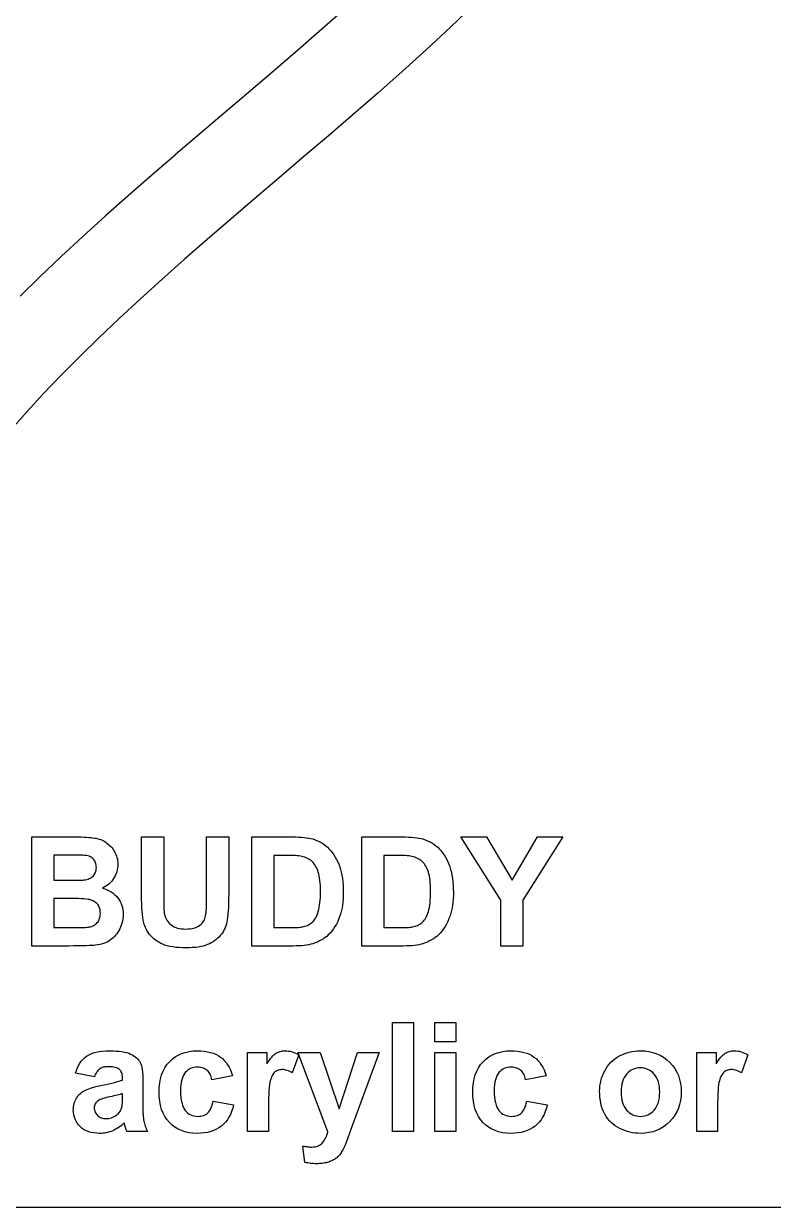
# Model space of a CAD drawing. Header units: millimetres. Extents: x 0 to 300, y 0 to 200.
# Drawn here: x 195.51 to 207.87, y 0 to 19.53 of the extents above; entities that cross this region are included whole.
import ezdxf

# ---------------------------------------------------------------- set-up
doc = ezdxf.new("R2010")
doc.units = ezdxf.units.MM
for name, color, linetype in [('CUT', 1, 'Continuous'), ('ENGRAVE', 5, 'Continuous'), ('LABELS', 250, 'Continuous'), ('SHEET', 8, 'Continuous')]:
    doc.layers.add(name, color=color, linetype=linetype)

msp = doc.modelspace()

# ---------------------------------------------------------------- linework, layer by layer
at = {"layer": 'CUT'}
msp.add_lwpolyline([(202.931, 19.837), (202.544, 19.468), (202.15, 19.103), (201.749, 18.741), (201.345, 18.383), (200.938, 18.028), (200.53, 17.677), (200.122, 17.329), (199.718, 16.985), (199.317, 16.643), (198.922, 16.305), (198.534, 15.97), (198.154, 15.638), (197.784, 15.309), (197.426, 14.984), (197.079, 14.663), (196.746, 14.346), (196.427, 14.034), (196.123, 13.727), (195.834, 13.425), (195.562, 13.129), (195.307, 12.839)], dxfattribs=at)
at = {"layer": 'ENGRAVE'}
msp.add_lwpolyline([(200.816, 19.785), (200.421, 19.435), (200.021, 19.087), (199.618, 18.74), (199.214, 18.395), (198.81, 18.051), (198.409, 17.709), (198.406, 17.706), (198.011, 17.368), (198.007, 17.364), (197.619, 17.029), (197.612, 17.023), (197.233, 16.691), (197.224, 16.684), (196.855, 16.356), (196.845, 16.347), (196.486, 16.022), (196.474, 16.011), (196.128, 15.69), (196.115, 15.678), (195.781, 15.361), (195.767, 15.347), (195.448, 15.035)], dxfattribs=at)
at = {"layer": 'LABELS'}
for points in [[(196.582, 6.104), (196.617, 6.101), (196.648, 6.097), (196.676, 6.093), (196.702, 6.088), (196.727, 6.082), (196.752, 6.074), (196.776, 6.066), (196.799, 6.056), (196.821, 6.045), (196.843, 6.033), (196.864, 6.019), (196.884, 6.004), (196.904, 5.988), (196.922, 5.971), (196.94, 5.953), (196.957, 5.934), (196.973, 5.913), (196.988, 5.891), (197.002, 5.869), (197.015, 5.845), (197.026, 5.82), (197.036, 5.795), (197.044, 5.769), (197.05, 5.742), (197.054, 5.715), (197.056, 5.687), (197.057, 5.658), (197.056, 5.627), (197.053, 5.596), (197.048, 5.566), (197.04, 5.537), (197.031, 5.508), (197.019, 5.48), (197.005, 5.453), (196.989, 5.426), (196.971, 5.4), (196.952, 5.376), (196.931, 5.354), (196.909, 5.334), (196.885, 5.315), (196.86, 5.297), (196.833, 5.282), (196.804, 5.268), (196.844, 5.255), (196.882, 5.239), (196.917, 5.222), (196.95, 5.203), (196.98, 5.181), (197.008, 5.158), (197.034, 5.132), (197.057, 5.104), (197.078, 5.075), (197.096, 5.044), (197.111, 5.012), (197.124, 4.979), (197.133, 4.944), (197.14, 4.908), (197.144, 4.871), (197.146, 4.833), (197.145, 4.802), (197.142, 4.772), (197.138, 4.742), (197.131, 4.712), (197.123, 4.682), (197.114, 4.653), (197.102, 4.623), (197.089, 4.594), (197.074, 4.566), (197.057, 4.539), (197.04, 4.514), (197.021, 4.49), (197.001, 4.467), (196.98, 4.446), (196.957, 4.427), (196.933, 4.409), (196.907, 4.392), (196.88, 4.377), (196.852, 4.364), (196.822, 4.353), (196.791, 4.343), (196.759, 4.335), (196.724, 4.328), (196.689, 4.323), (196.662, 4.321), (196.628, 4.319), (196.585, 4.317), (196.534, 4.315), (196.475, 4.314), (196.408, 4.313), (196.333, 4.312), (196.251, 4.311), (195.638, 4.311), (195.638, 6.111), (196.357, 6.111), (196.409, 6.111), (196.457, 6.11), (196.502, 6.109), (196.544, 6.107)], [(197.814, 5.081), (197.815, 5.03), (197.816, 4.985), (197.817, 4.945), (197.819, 4.91), (197.821, 4.88), (197.824, 4.855), (197.827, 4.835), (197.834, 4.808), (197.843, 4.783), (197.854, 4.759), (197.867, 4.736), (197.882, 4.714), (197.898, 4.694), (197.917, 4.675), (197.938, 4.658), (197.961, 4.642), (197.986, 4.629), (198.013, 4.617), (198.042, 4.608), (198.073, 4.6), (198.106, 4.595), (198.141, 4.592), (198.178, 4.591), (198.216, 4.592), (198.251, 4.595), (198.284, 4.6), (198.314, 4.607), (198.342, 4.616), (198.368, 4.627), (198.391, 4.639), (198.412, 4.654), (198.43, 4.671), (198.447, 4.688), (198.462, 4.706), (198.475, 4.725), (198.485, 4.745), (198.494, 4.765), (198.501, 4.787), (198.506, 4.81), (198.51, 4.834), (198.513, 4.863), (198.516, 4.896), (198.518, 4.932), (198.52, 4.972), (198.521, 5.016), (198.522, 5.064), (198.522, 5.115), (198.522, 6.111), (198.886, 6.111), (198.886, 5.166), (198.885, 5.088), (198.884, 5.015), (198.881, 4.949), (198.878, 4.889), (198.874, 4.835), (198.869, 4.786), (198.863, 4.744), (198.856, 4.708), (198.848, 4.675), (198.838, 4.643), (198.827, 4.613), (198.814, 4.584), (198.8, 4.557), (198.784, 4.53), (198.766, 4.505), (198.747, 4.482), (198.727, 4.459), (198.704, 4.438), (198.681, 4.418), (198.655, 4.399), (198.628, 4.381), (198.599, 4.365), (198.568, 4.349), (198.536, 4.335), (198.501, 4.322), (198.464, 4.311), (198.425, 4.302), (198.383, 4.294), (198.338, 4.288), (198.291, 4.284), (198.242, 4.281), (198.189, 4.28), (198.127, 4.281), (198.068, 4.284), (198.014, 4.289), (197.963, 4.295), (197.916, 4.304), (197.873, 4.314), (197.834, 4.326), (197.798, 4.34), (197.766, 4.355), (197.735, 4.372), (197.706, 4.39), (197.679, 4.408), (197.654, 4.428), (197.63, 4.449), (197.608, 4.471), (197.588, 4.495), (197.569, 4.519), (197.552, 4.543), (197.537, 4.567), (197.524, 4.592), (197.512, 4.617), (197.501, 4.643), (197.493, 4.668), (197.486, 4.694), (197.477, 4.735), (197.47, 4.781), (197.464, 4.831), (197.459, 4.886), (197.455, 4.945), (197.452, 5.009), (197.451, 5.078), (197.45, 5.151), (197.45, 6.111), (197.814, 6.111), (197.814, 5.136)], [(200.085, 6.106), (200.13, 6.102), (200.171, 6.098), (200.209, 6.092), (200.243, 6.085), (200.274, 6.077), (200.313, 6.064), (200.351, 6.049), (200.387, 6.032), (200.421, 6.012), (200.454, 5.99), (200.486, 5.966), (200.517, 5.94), (200.546, 5.911), (200.573, 5.88), (200.599, 5.848), (200.623, 5.814), (200.645, 5.778), (200.666, 5.741), (200.685, 5.702), (200.702, 5.662), (200.717, 5.619), (200.731, 5.575), (200.743, 5.528), (200.753, 5.479), (200.762, 5.427), (200.768, 5.372), (200.773, 5.315), (200.776, 5.256), (200.776, 5.194), (200.776, 5.139), (200.773, 5.087), (200.769, 5.036), (200.763, 4.987), (200.755, 4.94), (200.745, 4.895), (200.734, 4.852), (200.721, 4.811), (200.703, 4.763), (200.684, 4.717), (200.662, 4.674), (200.639, 4.633), (200.614, 4.594), (200.587, 4.558), (200.559, 4.524), (200.528, 4.493), (200.504, 4.47), (200.477, 4.449), (200.448, 4.429), (200.417, 4.411), (200.384, 4.394), (200.349, 4.377), (200.312, 4.363), (200.273, 4.349), (200.242, 4.34), (200.208, 4.332), (200.171, 4.326), (200.132, 4.321), (200.091, 4.316), (200.047, 4.313), (200, 4.312), (199.951, 4.311), (199.267, 4.311), (199.267, 6.111), (199.932, 6.111), (199.986, 6.111), (200.037, 6.109)], [(201.946, 6.102), (201.987, 6.098), (202.025, 6.092), (202.059, 6.085), (202.09, 6.077), (202.129, 6.064), (202.167, 6.049), (202.203, 6.032), (202.237, 6.012), (202.27, 5.99), (202.302, 5.966), (202.333, 5.94), (202.362, 5.911), (202.389, 5.88), (202.415, 5.848), (202.439, 5.814), (202.461, 5.778), (202.482, 5.741), (202.501, 5.702), (202.518, 5.662), (202.533, 5.619), (202.547, 5.575), (202.559, 5.528), (202.569, 5.479), (202.578, 5.427), (202.584, 5.372), (202.589, 5.315), (202.591, 5.256), (202.592, 5.194), (202.592, 5.139), (202.589, 5.087), (202.585, 5.036), (202.579, 4.987), (202.571, 4.94), (202.561, 4.895), (202.55, 4.852), (202.537, 4.811), (202.519, 4.763), (202.5, 4.717), (202.478, 4.674), (202.455, 4.633), (202.43, 4.594), (202.403, 4.558), (202.375, 4.524), (202.344, 4.493), (202.32, 4.47), (202.293, 4.449), (202.264, 4.429), (202.233, 4.411), (202.2, 4.394), (202.165, 4.377), (202.128, 4.363), (202.089, 4.349), (202.058, 4.34), (202.024, 4.332), (201.987, 4.326), (201.948, 4.321), (201.907, 4.316), (201.863, 4.313), (201.816, 4.312), (201.767, 4.311), (201.083, 4.311), (201.083, 6.111), (201.748, 6.111), (201.802, 6.111), (201.853, 6.109), (201.901, 6.106)], [(203.564, 5.399), (203.979, 6.111), (204.397, 6.111), (203.735, 5.066), (203.735, 4.311), (203.373, 4.311), (203.373, 5.069), (202.714, 6.111), (203.14, 6.111)], [(196.412, 5.397), (196.442, 5.398), (196.468, 5.399), (196.488, 5.4), (196.504, 5.401), (196.526, 5.405), (196.548, 5.41), (196.568, 5.416), (196.587, 5.423), (196.605, 5.432), (196.621, 5.442), (196.636, 5.453), (196.65, 5.466), (196.663, 5.48), (196.674, 5.495), (196.683, 5.511), (196.69, 5.528), (196.696, 5.546), (196.7, 5.565), (196.703, 5.585), (196.704, 5.606), (196.703, 5.627), (196.701, 5.646), (196.697, 5.665), (196.692, 5.682), (196.686, 5.699), (196.678, 5.714), (196.668, 5.729), (196.658, 5.742), (196.645, 5.755), (196.632, 5.766), (196.617, 5.775), (196.6, 5.784), (196.583, 5.791), (196.563, 5.797), (196.543, 5.802), (196.521, 5.805), (196.504, 5.807), (196.481, 5.808), (196.452, 5.809), (196.416, 5.81), (196.374, 5.811), (196.326, 5.811), (196.271, 5.811), (196.21, 5.811), (196.001, 5.811), (196.001, 5.395), (196.24, 5.395), (196.29, 5.395), (196.336, 5.396), (196.376, 5.396)], [(199.973, 4.615), (200.004, 4.617), (200.033, 4.619), (200.059, 4.621), (200.083, 4.624), (200.104, 4.628), (200.122, 4.632), (200.144, 4.638), (200.164, 4.645), (200.184, 4.652), (200.203, 4.661), (200.221, 4.671), (200.238, 4.682), (200.254, 4.694), (200.269, 4.706), (200.283, 4.721), (200.297, 4.737), (200.309, 4.756), (200.322, 4.776), (200.333, 4.799), (200.344, 4.824), (200.354, 4.851), (200.364, 4.88), (200.373, 4.912), (200.38, 4.946), (200.386, 4.983), (200.391, 5.023), (200.396, 5.066), (200.398, 5.111), (200.4, 5.159), (200.401, 5.21), (200.4, 5.261), (200.398, 5.308), (200.396, 5.353), (200.391, 5.394), (200.386, 5.433), (200.38, 5.468), (200.373, 5.501), (200.364, 5.53), (200.354, 5.557), (200.344, 5.583), (200.332, 5.607), (200.32, 5.63), (200.306, 5.651), (200.292, 5.67), (200.277, 5.688), (200.261, 5.705), (200.244, 5.72), (200.225, 5.733), (200.206, 5.746), (200.186, 5.757), (200.164, 5.767), (200.141, 5.776), (200.117, 5.783), (200.093, 5.789), (200.071, 5.793), (200.045, 5.797), (200.015, 5.8), (199.98, 5.802), (199.94, 5.804), (199.896, 5.805), (199.847, 5.806), (199.794, 5.807), (199.631, 5.807), (199.631, 4.614), (199.902, 4.614), (199.939, 4.615)], [(201.82, 4.617), (201.849, 4.619), (201.875, 4.621), (201.899, 4.624), (201.92, 4.628), (201.938, 4.632), (201.96, 4.638), (201.98, 4.645), (202, 4.652), (202.019, 4.661), (202.037, 4.671), (202.054, 4.682), (202.07, 4.694), (202.085, 4.706), (202.099, 4.721), (202.112, 4.737), (202.125, 4.756), (202.138, 4.776), (202.149, 4.799), (202.16, 4.824), (202.17, 4.851), (202.18, 4.88), (202.188, 4.912), (202.196, 4.946), (202.202, 4.983), (202.207, 5.023), (202.211, 5.066), (202.214, 5.111), (202.216, 5.159), (202.217, 5.21), (202.216, 5.261), (202.214, 5.308), (202.211, 5.353), (202.207, 5.394), (202.202, 5.433), (202.196, 5.468), (202.188, 5.501), (202.18, 5.53), (202.17, 5.557), (202.16, 5.583), (202.148, 5.607), (202.136, 5.63), (202.122, 5.651), (202.108, 5.67), (202.093, 5.688), (202.077, 5.705), (202.06, 5.72), (202.041, 5.733), (202.022, 5.746), (202.001, 5.757), (201.98, 5.767), (201.957, 5.776), (201.933, 5.783), (201.908, 5.789), (201.887, 5.793), (201.861, 5.797), (201.831, 5.8), (201.796, 5.802), (201.756, 5.804), (201.712, 5.805), (201.663, 5.806), (201.61, 5.807), (201.447, 5.807), (201.447, 4.614), (201.718, 4.614), (201.755, 4.615), (201.789, 4.615)], [(196.465, 4.616), (196.498, 4.617), (196.527, 4.619), (196.552, 4.621), (196.572, 4.623), (196.587, 4.625), (196.607, 4.63), (196.626, 4.635), (196.644, 4.642), (196.661, 4.651), (196.677, 4.66), (196.692, 4.671), (196.706, 4.684), (196.719, 4.697), (196.731, 4.712), (196.741, 4.728), (196.75, 4.745), (196.757, 4.764), (196.763, 4.784), (196.767, 4.805), (196.769, 4.827), (196.77, 4.85), (196.769, 4.87), (196.768, 4.889), (196.764, 4.907), (196.76, 4.925), (196.755, 4.942), (196.748, 4.958), (196.74, 4.973), (196.731, 4.988), (196.72, 5.001), (196.709, 5.014), (196.696, 5.026), (196.683, 5.036), (196.668, 5.046), (196.652, 5.055), (196.635, 5.063), (196.617, 5.07), (196.596, 5.076), (196.569, 5.081), (196.537, 5.086), (196.499, 5.089), (196.456, 5.092), (196.408, 5.094), (196.354, 5.095), (196.295, 5.096), (196.001, 5.096), (196.001, 4.614), (196.338, 4.614), (196.385, 4.615), (196.427, 4.615)], [(201.934, 3.049), (201.934, 1.249), (201.589, 1.249), (201.589, 3.049)], [(202.633, 2.73), (202.288, 2.73), (202.288, 3.049), (202.633, 3.049)], [(196.482, 2.44), (196.511, 2.468), (196.542, 2.492), (196.576, 2.513), (196.614, 2.532), (196.656, 2.547), (196.702, 2.56), (196.752, 2.57), (196.805, 2.577), (196.863, 2.581), (196.925, 2.583), (196.98, 2.582), (197.033, 2.579), (197.081, 2.575), (197.126, 2.569), (197.167, 2.561), (197.205, 2.552), (197.238, 2.541), (197.268, 2.528), (197.296, 2.514), (197.321, 2.499), (197.344, 2.483), (197.365, 2.466), (197.383, 2.448), (197.4, 2.43), (197.415, 2.41), (197.427, 2.389), (197.438, 2.366), (197.448, 2.338), (197.455, 2.306), (197.462, 2.27), (197.467, 2.229), (197.471, 2.184), (197.473, 2.134), (197.473, 2.08), (197.47, 1.678), (197.47, 1.636), (197.471, 1.597), (197.472, 1.562), (197.474, 1.528), (197.476, 1.498), (197.479, 1.471), (197.482, 1.446), (197.486, 1.424), (197.491, 1.404), (197.496, 1.383), (197.503, 1.361), (197.51, 1.34), (197.518, 1.318), (197.527, 1.295), (197.537, 1.272), (197.548, 1.249), (197.207, 1.249), (197.204, 1.258), (197.2, 1.269), (197.196, 1.28), (197.192, 1.292), (197.188, 1.305), (197.183, 1.319), (197.179, 1.335), (197.174, 1.351), (197.172, 1.359), (197.17, 1.365), (197.168, 1.371), (197.167, 1.377), (197.165, 1.381), (197.164, 1.385), (197.163, 1.389), (197.162, 1.392), (197.139, 1.371), (197.117, 1.351), (197.094, 1.333), (197.07, 1.316), (197.046, 1.301), (197.022, 1.287), (196.997, 1.274), (196.973, 1.263), (196.947, 1.253), (196.921, 1.244), (196.895, 1.237), (196.868, 1.231), (196.841, 1.226), (196.814, 1.222), (196.786, 1.22), (196.758, 1.22), (196.709, 1.221), (196.662, 1.227), (196.619, 1.235), (196.578, 1.247), (196.539, 1.262), (196.504, 1.281), (196.471, 1.303), (196.44, 1.329), (196.413, 1.357), (196.389, 1.387), (196.37, 1.419), (196.353, 1.453), (196.341, 1.488), (196.331, 1.525), (196.326, 1.564), (196.324, 1.605), (196.325, 1.633), (196.328, 1.659), (196.332, 1.685), (196.337, 1.71), (196.345, 1.734), (196.354, 1.758), (196.365, 1.78), (196.377, 1.802), (196.391, 1.823), (196.406, 1.843), (196.423, 1.862), (196.44, 1.879), (196.46, 1.895), (196.48, 1.909), (196.502, 1.923), (196.525, 1.935), (196.55, 1.946), (196.578, 1.957), (196.608, 1.968), (196.641, 1.978), (196.677, 1.988), (196.715, 1.997), (196.756, 2.007), (196.799, 2.015), (196.858, 2.027), (196.911, 2.038), (196.96, 2.049), (197.004, 2.059), (197.044, 2.07), (197.079, 2.08), (197.109, 2.09), (197.135, 2.1), (197.135, 2.135), (197.134, 2.158), (197.132, 2.181), (197.128, 2.201), (197.122, 2.22), (197.115, 2.237), (197.107, 2.252), (197.097, 2.265), (197.085, 2.276), (197.072, 2.286), (197.055, 2.295), (197.036, 2.302), (197.015, 2.308), (196.99, 2.313), (196.963, 2.316), (196.933, 2.318), (196.9, 2.319), (196.878, 2.318), (196.857, 2.316), (196.837, 2.314), (196.818, 2.31), (196.801, 2.305), (196.785, 2.298), (196.77, 2.291), (196.756, 2.282), (196.744, 2.273), (196.732, 2.261), (196.72, 2.248), (196.71, 2.233), (196.7, 2.216), (196.69, 2.197), (196.681, 2.177), (196.673, 2.155), (196.36, 2.212), (196.374, 2.258), (196.391, 2.3), (196.41, 2.34), (196.432, 2.376), (196.456, 2.41)], [(198.56, 2.231), (198.547, 2.246), (198.532, 2.26), (198.517, 2.272), (198.5, 2.282), (198.482, 2.291), (198.463, 2.298), (198.442, 2.304), (198.421, 2.308), (198.398, 2.311), (198.375, 2.311), (198.343, 2.31), (198.313, 2.306), (198.285, 2.299), (198.259, 2.289), (198.234, 2.277), (198.211, 2.261), (198.189, 2.243), (198.169, 2.222), (198.151, 2.198), (198.135, 2.17), (198.122, 2.139), (198.111, 2.103), (198.103, 2.064), (198.097, 2.021), (198.093, 1.975), (198.092, 1.925), (198.094, 1.869), (198.097, 1.817), (198.103, 1.77), (198.112, 1.727), (198.123, 1.688), (198.136, 1.653), (198.152, 1.623), (198.17, 1.597), (198.191, 1.574), (198.213, 1.555), (198.236, 1.538), (198.262, 1.525), (198.289, 1.514), (198.317, 1.507), (198.348, 1.502), (198.38, 1.501), (198.404, 1.502), (198.426, 1.504), (198.448, 1.509), (198.469, 1.515), (198.488, 1.523), (198.507, 1.532), (198.524, 1.544), (198.54, 1.557), (198.556, 1.572), (198.569, 1.59), (198.582, 1.61), (198.594, 1.633), (198.604, 1.658), (198.614, 1.686), (198.622, 1.716), (198.629, 1.749), (198.968, 1.691), (198.953, 1.635), (198.935, 1.582), (198.914, 1.532), (198.891, 1.487), (198.864, 1.444), (198.834, 1.406), (198.801, 1.37), (198.765, 1.339), (198.726, 1.311), (198.684, 1.287), (198.638, 1.266), (198.59, 1.25), (198.538, 1.237), (198.483, 1.227), (198.425, 1.222), (198.364, 1.22), (198.294, 1.223), (198.228, 1.231), (198.165, 1.245), (198.107, 1.265), (198.051, 1.29), (198, 1.321), (197.952, 1.358), (197.908, 1.4), (197.868, 1.448), (197.833, 1.499), (197.804, 1.555), (197.78, 1.615), (197.761, 1.68), (197.748, 1.749), (197.74, 1.822), (197.737, 1.9), (197.74, 1.978), (197.748, 2.053), (197.761, 2.122), (197.78, 2.187), (197.804, 2.248), (197.833, 2.304), (197.868, 2.356), (197.908, 2.403), (197.953, 2.445), (198.001, 2.481), (198.053, 2.512), (198.109, 2.538), (198.168, 2.557), (198.232, 2.571), (198.299, 2.58), (198.37, 2.583), (198.428, 2.581), (198.483, 2.576), (198.535, 2.568), (198.584, 2.557), (198.629, 2.543), (198.672, 2.525), (198.712, 2.504), (198.749, 2.48), (198.782, 2.453), (198.814, 2.422), (198.843, 2.388), (198.869, 2.351), (198.893, 2.31), (198.915, 2.266), (198.934, 2.218), (198.951, 2.168), (198.61, 2.106), (198.605, 2.131), (198.599, 2.154), (198.591, 2.176), (198.582, 2.196), (198.572, 2.214)], [(200.825, 1.071), (200.814, 1.044), (200.803, 1.017), (200.792, 0.993), (200.781, 0.971), (200.77, 0.95), (200.76, 0.93), (200.749, 0.913), (200.739, 0.897), (200.728, 0.882), (200.718, 0.868), (200.706, 0.855), (200.695, 0.842), (200.683, 0.831), (200.67, 0.819), (200.657, 0.809), (200.644, 0.799), (200.631, 0.79), (200.616, 0.782), (200.601, 0.773), (200.585, 0.766), (200.568, 0.759), (200.55, 0.752), (200.532, 0.746), (200.513, 0.741), (200.493, 0.736), (200.473, 0.732), (200.452, 0.728), (200.43, 0.725), (200.408, 0.723), (200.385, 0.721), (200.361, 0.72), (200.337, 0.72), (200.312, 0.72), (200.287, 0.721), (200.263, 0.723), (200.238, 0.725), (200.214, 0.728), (200.19, 0.732), (200.166, 0.736), (200.142, 0.741), (200.111, 1.011), (200.131, 1.007), (200.15, 1.004), (200.169, 1.001), (200.188, 0.999), (200.206, 0.997), (200.223, 0.996), (200.24, 0.995), (200.257, 0.995), (200.286, 0.996), (200.313, 1), (200.338, 1.005), (200.362, 1.013), (200.383, 1.023), (200.402, 1.035), (200.42, 1.049), (200.435, 1.066), (200.449, 1.084), (200.462, 1.103), (200.474, 1.124), (200.486, 1.146), (200.497, 1.169), (200.506, 1.193), (200.515, 1.219), (200.523, 1.246), (200.041, 2.516), (199.935, 2.217), (199.914, 2.23), (199.892, 2.241), (199.872, 2.251), (199.851, 2.259), (199.831, 2.265), (199.811, 2.27), (199.792, 2.272), (199.773, 2.273), (199.755, 2.273), (199.738, 2.271), (199.722, 2.268), (199.706, 2.263), (199.691, 2.258), (199.677, 2.251), (199.663, 2.243), (199.65, 2.233), (199.638, 2.222), (199.627, 2.209), (199.616, 2.194), (199.605, 2.177), (199.596, 2.158), (199.587, 2.137), (199.579, 2.114), (199.571, 2.089), (199.564, 2.059), (199.559, 2.023), (199.554, 1.979), (199.55, 1.928), (199.546, 1.869), (199.544, 1.804), (199.543, 1.732), (199.542, 1.652), (199.542, 1.249), (199.197, 1.249), (199.197, 2.553), (199.518, 2.553), (199.518, 2.368), (199.538, 2.399), (199.558, 2.428), (199.577, 2.454), (199.596, 2.477), (199.614, 2.497), (199.632, 2.514), (199.649, 2.529), (199.666, 2.541), (199.682, 2.551), (199.7, 2.559), (199.718, 2.566), (199.736, 2.572), (199.755, 2.577), (199.774, 2.58), (199.794, 2.582), (199.815, 2.583), (199.844, 2.582), (199.873, 2.579), (199.902, 2.574), (199.931, 2.566), (199.959, 2.557), (199.987, 2.546), (200.015, 2.533), (200.041, 2.518), (200.027, 2.553), (200.394, 2.553), (200.706, 1.627), (201.011, 2.553), (201.368, 2.553), (200.908, 1.298)], [(202.633, 1.249), (202.288, 1.249), (202.288, 2.553), (202.633, 2.553)], [(203.745, 2.214), (203.733, 2.231), (203.72, 2.246), (203.705, 2.26), (203.69, 2.272), (203.673, 2.282), (203.655, 2.291), (203.635, 2.298), (203.615, 2.304), (203.594, 2.308), (203.571, 2.311), (203.548, 2.311), (203.516, 2.31), (203.486, 2.306), (203.458, 2.299), (203.432, 2.289), (203.407, 2.277), (203.384, 2.261), (203.362, 2.243), (203.342, 2.222), (203.324, 2.198), (203.308, 2.17), (203.295, 2.139), (203.284, 2.103), (203.276, 2.064), (203.27, 2.021), (203.266, 1.975), (203.265, 1.925), (203.266, 1.869), (203.27, 1.817), (203.276, 1.77), (203.285, 1.727), (203.296, 1.688), (203.309, 1.653), (203.325, 1.623), (203.343, 1.597), (203.363, 1.574), (203.385, 1.555), (203.409, 1.538), (203.434, 1.525), (203.461, 1.514), (203.49, 1.507), (203.52, 1.502), (203.552, 1.501), (203.576, 1.502), (203.599, 1.504), (203.621, 1.509), (203.642, 1.515), (203.661, 1.523), (203.68, 1.532), (203.697, 1.544), (203.713, 1.557), (203.728, 1.572), (203.742, 1.59), (203.755, 1.61), (203.767, 1.633), (203.777, 1.658), (203.787, 1.686), (203.795, 1.716), (203.802, 1.749), (204.141, 1.691), (204.126, 1.635), (204.108, 1.582), (204.087, 1.532), (204.064, 1.487), (204.037, 1.444), (204.007, 1.406), (203.974, 1.37), (203.938, 1.339), (203.899, 1.311), (203.857, 1.287), (203.811, 1.266), (203.763, 1.25), (203.711, 1.237), (203.656, 1.227), (203.598, 1.222), (203.536, 1.22), (203.467, 1.223), (203.401, 1.231), (203.338, 1.245), (203.279, 1.265), (203.224, 1.29), (203.173, 1.321), (203.125, 1.358), (203.08, 1.4), (203.04, 1.448), (203.006, 1.499), (202.977, 1.555), (202.953, 1.615), (202.934, 1.68), (202.921, 1.749), (202.913, 1.822), (202.91, 1.9), (202.913, 1.978), (202.921, 2.053), (202.934, 2.122), (202.953, 2.187), (202.977, 2.248), (203.006, 2.304), (203.041, 2.356), (203.081, 2.403), (203.126, 2.445), (203.174, 2.481), (203.226, 2.512), (203.282, 2.538), (203.341, 2.557), (203.405, 2.571), (203.472, 2.58), (203.543, 2.583), (203.601, 2.581), (203.656, 2.576), (203.708, 2.568), (203.756, 2.557), (203.802, 2.543), (203.845, 2.525), (203.885, 2.504), (203.921, 2.48), (203.955, 2.453), (203.987, 2.422), (204.016, 2.388), (204.042, 2.351), (204.066, 2.31), (204.088, 2.266), (204.107, 2.218), (204.123, 2.168), (203.783, 2.106), (203.778, 2.131), (203.772, 2.154), (203.764, 2.176), (203.755, 2.196)], [(205.088, 2.252), (205.111, 2.291), (205.135, 2.328), (205.162, 2.362), (205.191, 2.394), (205.222, 2.424), (205.255, 2.451), (205.291, 2.476), (205.329, 2.498), (205.368, 2.518), (205.408, 2.535), (205.45, 2.55), (205.493, 2.561), (205.537, 2.571), (205.582, 2.577), (205.628, 2.581), (205.675, 2.583), (205.748, 2.58), (205.817, 2.571), (205.882, 2.556), (205.945, 2.535), (206.004, 2.508), (206.059, 2.475), (206.111, 2.436), (206.16, 2.391), (206.205, 2.341), (206.243, 2.288), (206.276, 2.232), (206.302, 2.173), (206.323, 2.111), (206.338, 2.045), (206.346, 1.977), (206.349, 1.905), (206.346, 1.833), (206.338, 1.763), (206.323, 1.697), (206.302, 1.634), (206.275, 1.575), (206.242, 1.518), (206.203, 1.465), (206.159, 1.414), (206.109, 1.369), (206.057, 1.329), (206.001, 1.296), (205.943, 1.268), (205.881, 1.247), (205.817, 1.232), (205.749, 1.223), (205.678, 1.22), (205.633, 1.221), (205.589, 1.225), (205.546, 1.231), (205.503, 1.24), (205.46, 1.251), (205.418, 1.265), (205.377, 1.282), (205.336, 1.301), (205.296, 1.322), (205.259, 1.346), (205.225, 1.372), (205.193, 1.401), (205.163, 1.432), (205.136, 1.465), (205.111, 1.5), (205.088, 1.538), (205.069, 1.579), (205.051, 1.621), (205.037, 1.665), (205.025, 1.712), (205.016, 1.761), (205.009, 1.812), (205.005, 1.865), (205.004, 1.92), (205.005, 1.962), (205.009, 2.005), (205.016, 2.047), (205.025, 2.089), (205.037, 2.13), (205.051, 2.171), (205.069, 2.212)], [(206.965, 2.428), (206.985, 2.454), (207.003, 2.477), (207.022, 2.497), (207.039, 2.514), (207.057, 2.529), (207.073, 2.541), (207.09, 2.551), (207.107, 2.559), (207.125, 2.566), (207.143, 2.572), (207.162, 2.577), (207.182, 2.58), (207.202, 2.582), (207.222, 2.583), (207.252, 2.582), (207.281, 2.579), (207.31, 2.574), (207.338, 2.566), (207.366, 2.557), (207.394, 2.546), (207.422, 2.533), (207.45, 2.518), (207.343, 2.217), (207.321, 2.23), (207.3, 2.241), (207.279, 2.251), (207.259, 2.259), (207.239, 2.265), (207.219, 2.27), (207.2, 2.272), (207.181, 2.273), (207.163, 2.273), (207.146, 2.271), (207.129, 2.268), (207.114, 2.263), (207.099, 2.258), (207.084, 2.251), (207.071, 2.243), (207.058, 2.233), (207.046, 2.222), (207.034, 2.209), (207.023, 2.194), (207.013, 2.177), (207.003, 2.158), (206.994, 2.137), (206.986, 2.114), (206.979, 2.089), (206.972, 2.059), (206.966, 2.023), (206.961, 1.979), (206.957, 1.928), (206.954, 1.869), (206.952, 1.804), (206.95, 1.732), (206.95, 1.652), (206.95, 1.249), (206.605, 1.249), (206.605, 2.553), (206.925, 2.553), (206.925, 2.368), (206.946, 2.399)], [(205.449, 1.604), (205.473, 1.58), (205.498, 1.559), (205.525, 1.541), (205.552, 1.527), (205.581, 1.515), (205.612, 1.507), (205.644, 1.503), (205.677, 1.501), (205.71, 1.503), (205.741, 1.507), (205.772, 1.515), (205.801, 1.527), (205.828, 1.541), (205.855, 1.559), (205.88, 1.58), (205.903, 1.604), (205.925, 1.631), (205.943, 1.661), (205.959, 1.695), (205.972, 1.731), (205.982, 1.769), (205.989, 1.811), (205.993, 1.856), (205.995, 1.904), (205.993, 1.95), (205.989, 1.994), (205.982, 2.035), (205.972, 2.073), (205.959, 2.109), (205.943, 2.141), (205.925, 2.171), (205.903, 2.198), (205.88, 2.223), (205.855, 2.243), (205.828, 2.261), (205.801, 2.276), (205.772, 2.287), (205.741, 2.295), (205.71, 2.3), (205.677, 2.302), (205.644, 2.3), (205.612, 2.295), (205.581, 2.287), (205.552, 2.276), (205.525, 2.261), (205.498, 2.243), (205.473, 2.223), (205.449, 2.198), (205.428, 2.171), (205.409, 2.141), (205.393, 2.108), (205.38, 2.073), (205.37, 2.034), (205.363, 1.993), (205.359, 1.948), (205.357, 1.901), (205.359, 1.854), (205.363, 1.81), (205.37, 1.769), (205.38, 1.73), (205.393, 1.694), (205.409, 1.661), (205.428, 1.631)], [(196.959, 1.83), (196.925, 1.823), (196.89, 1.815), (196.859, 1.807), (196.831, 1.8), (196.806, 1.792), (196.784, 1.785), (196.765, 1.777), (196.749, 1.77), (196.737, 1.762), (196.721, 1.75), (196.707, 1.737), (196.696, 1.723), (196.686, 1.708), (196.679, 1.693), (196.673, 1.676), (196.67, 1.659), (196.669, 1.641), (196.67, 1.623), (196.673, 1.606), (196.677, 1.589), (196.683, 1.573), (196.69, 1.558), (196.7, 1.543), (196.711, 1.529), (196.723, 1.516), (196.737, 1.503), (196.752, 1.493), (196.768, 1.484), (196.785, 1.476), (196.802, 1.47), (196.821, 1.466), (196.84, 1.464), (196.861, 1.463), (196.884, 1.464), (196.907, 1.467), (196.93, 1.472), (196.952, 1.478), (196.974, 1.487), (196.996, 1.497), (197.017, 1.51), (197.039, 1.524), (197.054, 1.536), (197.067, 1.549), (197.08, 1.562), (197.091, 1.576), (197.1, 1.591), (197.109, 1.606), (197.115, 1.622), (197.121, 1.638), (197.124, 1.651), (197.127, 1.666), (197.129, 1.683), (197.131, 1.703), (197.133, 1.725), (197.134, 1.75), (197.134, 1.777), (197.135, 1.807), (197.135, 1.875), (197.117, 1.87), (197.097, 1.864), (197.074, 1.858), (197.049, 1.851), (197.021, 1.844), (196.992, 1.837)]]:
    msp.add_lwpolyline(points, close=True, dxfattribs=at)
at = {"layer": 'SHEET'}
msp.add_lwpolyline([(0, 0), (300, 0), (300, 200), (0, 200)], close=True, dxfattribs=at)

doc.saveas('drawing.dxf')
